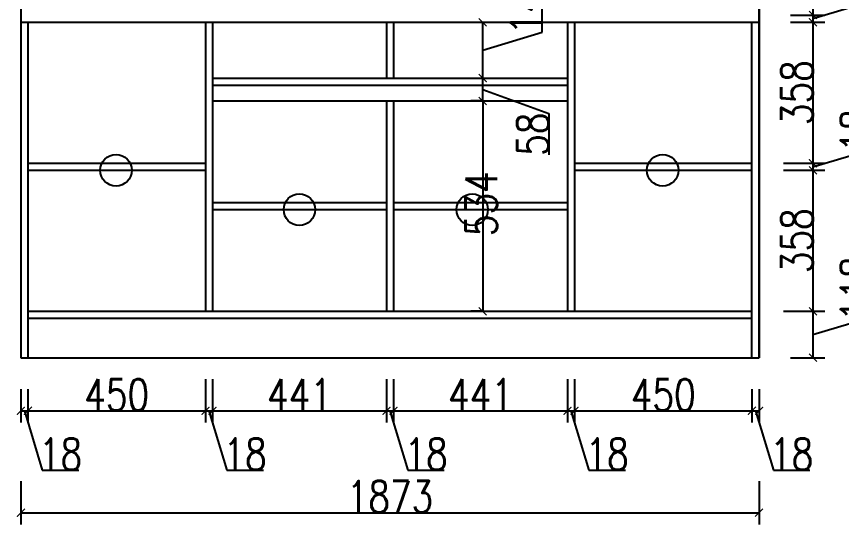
# Model space of a CAD drawing. Header units: millimetres. Extents: x 3255186 to 3429179, y -984851 to -941485.
# Drawn here: x 3261891 to 3263984, y -950126 to -948835 of the extents above; entities that cross this region are included whole.
import ezdxf

# ---------------------------------------------------------------- set-up
doc = ezdxf.new("R2010")
doc.units = ezdxf.units.MM
doc.header["$PDMODE"] = 35
doc.styles.add('DIM_FONT', font='SIMPLEX.shx', dxfattribs={"width": 0.8})
doc.dimstyles.new('ISO-25', dxfattribs={"dimtxt": 80, "dimasz": 20, "dimexe": 30, "dimexo": 80, "dimtad": 1, "dimdec": 0, "dimtxsty": 'DIM_FONT', "dimblk": 'ARCHTICK', "dimcen": 2.5, "dimadec": 0, "dimazin": 0, "dimtfac": 1, "dimtdec": 0, "dimtmove": 1, "dimatfit": 3, "dimfxl": 80, "dimfxlon": 1, "dimarcsym": 0})

# ---------------------------------------------------------------- blocks, each defined once
blk = doc.blocks.new('_ArchTick')
at = {"color": 0, "linetype": 'ByBlock', "const_width": 0.15}
blk.add_lwpolyline([(-0.5, -0.5), (0.5, 0.5)], dxfattribs=at)
blk = doc.blocks.new('*D277')
at = {"color": 0, "lineweight": -2, "ltscale": 5}
for p, q in [((3263837.1, -948432.2), (3263941.9, -948432.2)), ((3263911.9, -948432.2), (3263911.9, -948831.9)), ((3263855.1, -948831.9), (3263941.9, -948831.9))]:
    blk.add_line(p, q, dxfattribs=at)
at = {"layer": 'Defpoints', "color": 0, "ltscale": 5}
for p in [(3263757.1, -948432.2), (3263775.1, -948831.9), (3263911.9, -948831.9)]:
    blk.add_point(p, dxfattribs=at)
at = {"color": 0, "lineweight": -2, "ltscale": 5, "xscale": 20, "yscale": 20, "zscale": 20}
for p, rotation in [((3263911.9, -948432.2), 90), ((3263911.9, -948831.9), 270)]:
    blk.add_blockref('_ArchTick', p, dxfattribs=dict(at, rotation=rotation))
at = {"color": 0, "ltscale": 5, "insert": (3263871.3, -948632), "char_height": 80, "attachment_point": 5, "rotation": 90, "style": 'DIM_FONT'}
blk.add_mtext('400', dxfattribs=at)
blk = doc.blocks.new('*D281')
at = {"color": 0, "lineweight": -2, "ltscale": 5}
for p, q in [((3264062.9, -948795.6), (3264062.9, -948702.9)), ((3263911.9, -948840.9), (3264062.9, -948795.6)), ((3263855.1, -948831.9), (3263941.9, -948831.9)), ((3263855.1, -948849.9), (3263941.9, -948849.9)), ((3263911.9, -948831.9), (3263911.9, -948849.9))]:
    blk.add_line(p, q, dxfattribs=at)
at = {"layer": 'Defpoints', "color": 0, "ltscale": 5}
for p in [(3263775.1, -948831.9), (3263775.1, -948849.9), (3263911.9, -948849.9)]:
    blk.add_point(p, dxfattribs=at)
at = {"color": 0, "lineweight": -2, "ltscale": 5, "xscale": 20, "yscale": 20, "zscale": 20}
for p, rotation in [((3263911.9, -948831.9), 90), ((3263911.9, -948849.9), 270)]:
    blk.add_blockref('_ArchTick', p, dxfattribs=dict(at, rotation=rotation))
at = {"color": 0, "ltscale": 5, "insert": (3264022.2, -948749.3), "char_height": 80, "attachment_point": 5, "rotation": 90, "style": 'DIM_FONT'}
blk.add_mtext('18', dxfattribs=at)
blk = doc.blocks.new('*D282')
at = {"color": 0, "lineweight": -2, "ltscale": 5}
for p, q in [((3263855.1, -948849.9), (3263941.9, -948849.9)), ((3263911.9, -948849.9), (3263911.9, -949207.9)), ((3263837.1, -949207.9), (3263941.9, -949207.9))]:
    blk.add_line(p, q, dxfattribs=at)
at = {"layer": 'Defpoints', "color": 0, "ltscale": 5}
for p in [(3263775.1, -948849.9), (3263757.1, -949207.9), (3263911.9, -949207.9)]:
    blk.add_point(p, dxfattribs=at)
at = {"color": 0, "lineweight": -2, "ltscale": 5, "xscale": 20, "yscale": 20, "zscale": 20}
for p, rotation in [((3263911.9, -948849.9), 90), ((3263911.9, -949207.9), 270)]:
    blk.add_blockref('_ArchTick', p, dxfattribs=dict(at, rotation=rotation))
at = {"color": 0, "ltscale": 5, "insert": (3263871.3, -949028.9), "char_height": 80, "attachment_point": 5, "rotation": 90, "style": 'DIM_FONT'}
blk.add_mtext('358', dxfattribs=at)
blk = doc.blocks.new('*D283')
at = {"color": 0, "lineweight": -2, "ltscale": 5}
for p, q in [((3264062.9, -949171.6), (3264062.9, -949078.9)), ((3263911.9, -949216.9), (3264062.9, -949171.6)), ((3263837.1, -949207.9), (3263941.9, -949207.9)), ((3263837.1, -949225.9), (3263941.9, -949225.9)), ((3263911.9, -949207.9), (3263911.9, -949225.9))]:
    blk.add_line(p, q, dxfattribs=at)
at = {"layer": 'Defpoints', "color": 0, "ltscale": 5}
for p in [(3263757.1, -949207.9), (3263757.1, -949225.9), (3263911.9, -949225.9)]:
    blk.add_point(p, dxfattribs=at)
at = {"color": 0, "lineweight": -2, "ltscale": 5, "xscale": 20, "yscale": 20, "zscale": 20}
for p, rotation in [((3263911.9, -949207.9), 90), ((3263911.9, -949225.9), 270)]:
    blk.add_blockref('_ArchTick', p, dxfattribs=dict(at, rotation=rotation))
at = {"color": 0, "ltscale": 5, "insert": (3264022.2, -949125.3), "char_height": 80, "attachment_point": 5, "rotation": 90, "style": 'DIM_FONT'}
blk.add_mtext('18', dxfattribs=at)
blk = doc.blocks.new('*D284')
at = {"color": 0, "lineweight": -2, "ltscale": 5}
for p, q in [((3263837.1, -949225.9), (3263941.9, -949225.9)), ((3263911.9, -949225.9), (3263911.9, -949583.9)), ((3263837.1, -949583.9), (3263941.9, -949583.9))]:
    blk.add_line(p, q, dxfattribs=at)
at = {"layer": 'Defpoints', "color": 0, "ltscale": 5}
for p in [(3263757.1, -949225.9), (3263757.1, -949583.9), (3263911.9, -949583.9)]:
    blk.add_point(p, dxfattribs=at)
at = {"color": 0, "lineweight": -2, "ltscale": 5, "xscale": 20, "yscale": 20, "zscale": 20}
for p, rotation in [((3263911.9, -949225.9), 90), ((3263911.9, -949583.9), 270)]:
    blk.add_blockref('_ArchTick', p, dxfattribs=dict(at, rotation=rotation))
at = {"color": 0, "ltscale": 5, "insert": (3263871.3, -949404.9), "char_height": 80, "attachment_point": 5, "rotation": 90, "style": 'DIM_FONT'}
blk.add_mtext('358', dxfattribs=at)
blk = doc.blocks.new('*D285')
at = {"color": 0, "lineweight": -2, "ltscale": 5}
for p, q in [((3264062.9, -949597.6), (3264062.9, -949456.2)), ((3263837.1, -949583.9), (3263941.9, -949583.9)), ((3263911.9, -949583.9), (3263911.9, -949701.9)), ((3263911.9, -949642.9), (3264062.9, -949597.6)), ((3263855.1, -949701.9), (3263941.9, -949701.9))]:
    blk.add_line(p, q, dxfattribs=at)
at = {"layer": 'Defpoints', "color": 0, "ltscale": 5}
for p in [(3263757.1, -949583.9), (3263775.1, -949701.9), (3263911.9, -949701.9)]:
    blk.add_point(p, dxfattribs=at)
at = {"color": 0, "lineweight": -2, "ltscale": 5, "xscale": 20, "yscale": 20, "zscale": 20}
for p, rotation in [((3263911.9, -949583.9), 90), ((3263911.9, -949701.9), 270)]:
    blk.add_blockref('_ArchTick', p, dxfattribs=dict(at, rotation=rotation))
at = {"color": 0, "ltscale": 5, "insert": (3264022.2, -949526.9), "char_height": 80, "attachment_point": 5, "rotation": 90, "style": 'DIM_FONT'}
blk.add_mtext('118', dxfattribs=at)
blk = doc.blocks.new('*D286')
at = {"color": 0, "lineweight": -2, "ltscale": 5}
for p, q in [((3264114.5, -947325.9), (3264224.5, -947325.9)), ((3264194.5, -949701.9), (3264194.5, -947325.9)), ((3264114.5, -949701.9), (3264224.5, -949701.9))]:
    blk.add_line(p, q, dxfattribs=at)
at = {"layer": 'Defpoints', "color": 0, "ltscale": 5}
for p in [(3263775.1, -947325.9), (3264194.5, -947325.9), (3263775.1, -949701.9)]:
    blk.add_point(p, dxfattribs=at)
at = {"color": 0, "lineweight": -2, "ltscale": 5, "xscale": 20, "yscale": 20, "zscale": 20}
for p, rotation in [((3264194.5, -947325.9), 90), ((3264194.5, -949701.9), 270)]:
    blk.add_blockref('_ArchTick', p, dxfattribs=dict(at, rotation=rotation))
at = {"color": 0, "ltscale": 5, "insert": (3264153.8, -948513.9), "char_height": 80, "attachment_point": 5, "rotation": 90, "style": 'DIM_FONT'}
blk.add_mtext('2376', dxfattribs=at)
blk = doc.blocks.new('*D291')
at = {"color": 0, "lineweight": -2, "ltscale": 5}
for p, q in [((3261902.1, -949781.9), (3261902.1, -949866.7)), ((3261920.1, -949781.9), (3261920.1, -949866.7)), ((3261902.1, -949836.7), (3261920.1, -949836.7)), ((3261911.1, -949836.7), (3261956.3, -949987.6)), ((3261956.3, -949987.6), (3262049, -949987.6))]:
    blk.add_line(p, q, dxfattribs=at)
at = {"layer": 'Defpoints', "color": 0, "ltscale": 5}
for p in [(3261902.1, -949701.9), (3261920.1, -949701.9), (3261920.1, -949836.7)]:
    blk.add_point(p, dxfattribs=at)
at = {"color": 0, "lineweight": -2, "ltscale": 5, "xscale": 20, "yscale": 20, "zscale": 20, "rotation": 180}
blk.add_blockref('_ArchTick', (3261902.1, -949836.7), dxfattribs=at)
at = {"color": 0, "lineweight": -2, "ltscale": 5, "xscale": 20, "yscale": 20, "zscale": 20}
blk.add_blockref('_ArchTick', (3261920.1, -949836.7), dxfattribs=at)
at = {"color": 0, "ltscale": 5, "insert": (3262002.7, -949947), "char_height": 80, "attachment_point": 5, "style": 'DIM_FONT'}
blk.add_mtext('18', dxfattribs=at)
blk = doc.blocks.new('*D292')
at = {"color": 0, "lineweight": -2, "ltscale": 5}
for p, q in [((3262370.3, -949756.7), (3262370.3, -949866.7)), ((3261920.1, -949781.9), (3261920.1, -949866.7)), ((3261920.1, -949836.7), (3262370.3, -949836.7))]:
    blk.add_line(p, q, dxfattribs=at)
at = {"layer": 'Defpoints', "color": 0, "ltscale": 5}
for p in [(3262370.3, -949583.9), (3261920.1, -949701.9), (3262370.3, -949836.7)]:
    blk.add_point(p, dxfattribs=at)
at = {"color": 0, "lineweight": -2, "ltscale": 5, "xscale": 20, "yscale": 20, "zscale": 20, "rotation": 180}
blk.add_blockref('_ArchTick', (3261920.1, -949836.7), dxfattribs=at)
at = {"color": 0, "lineweight": -2, "ltscale": 5, "xscale": 20, "yscale": 20, "zscale": 20}
blk.add_blockref('_ArchTick', (3262370.3, -949836.7), dxfattribs=at)
at = {"color": 0, "ltscale": 5, "insert": (3262145.2, -949796.1), "char_height": 80, "attachment_point": 5, "style": 'DIM_FONT'}
blk.add_mtext('450', dxfattribs=at)
blk = doc.blocks.new('*D293')
at = {"color": 0, "lineweight": -2, "ltscale": 5}
for p, q in [((3262370.3, -949756.7), (3262370.3, -949866.7)), ((3262388.3, -949756.7), (3262388.3, -949866.7)), ((3262370.3, -949836.7), (3262388.3, -949836.7)), ((3262379.3, -949836.7), (3262424.6, -949987.6)), ((3262424.6, -949987.6), (3262517.3, -949987.6))]:
    blk.add_line(p, q, dxfattribs=at)
at = {"layer": 'Defpoints', "color": 0, "ltscale": 5}
for p in [(3262370.3, -949583.9), (3262388.3, -949583.9), (3262388.3, -949836.7)]:
    blk.add_point(p, dxfattribs=at)
at = {"color": 0, "lineweight": -2, "ltscale": 5, "xscale": 20, "yscale": 20, "zscale": 20, "rotation": 180}
blk.add_blockref('_ArchTick', (3262370.3, -949836.7), dxfattribs=at)
at = {"color": 0, "lineweight": -2, "ltscale": 5, "xscale": 20, "yscale": 20, "zscale": 20}
blk.add_blockref('_ArchTick', (3262388.3, -949836.7), dxfattribs=at)
at = {"color": 0, "ltscale": 5, "insert": (3262470.9, -949947), "char_height": 80, "attachment_point": 5, "style": 'DIM_FONT'}
blk.add_mtext('18', dxfattribs=at)
blk = doc.blocks.new('*D294')
at = {"color": 0, "lineweight": -2, "ltscale": 5}
for p, q in [((3262388.3, -949756.7), (3262388.3, -949866.7)), ((3262829.6, -949756.7), (3262829.6, -949866.7)), ((3262388.3, -949836.7), (3262829.6, -949836.7))]:
    blk.add_line(p, q, dxfattribs=at)
at = {"layer": 'Defpoints', "color": 0, "ltscale": 5}
for p in [(3262388.3, -949583.9), (3262829.6, -949583.9), (3262829.6, -949836.7)]:
    blk.add_point(p, dxfattribs=at)
at = {"color": 0, "lineweight": -2, "ltscale": 5, "xscale": 20, "yscale": 20, "zscale": 20, "rotation": 180}
blk.add_blockref('_ArchTick', (3262388.3, -949836.7), dxfattribs=at)
at = {"color": 0, "lineweight": -2, "ltscale": 5, "xscale": 20, "yscale": 20, "zscale": 20}
blk.add_blockref('_ArchTick', (3262829.6, -949836.7), dxfattribs=at)
at = {"color": 0, "ltscale": 5, "insert": (3262608.9, -949796.1), "char_height": 80, "attachment_point": 5, "style": 'DIM_FONT'}
blk.add_mtext('441', dxfattribs=at)
blk = doc.blocks.new('*D295')
at = {"color": 0, "lineweight": -2, "ltscale": 5}
for p, q in [((3262829.6, -949756.7), (3262829.6, -949866.7)), ((3262847.6, -949756.7), (3262847.6, -949866.7)), ((3262829.6, -949836.7), (3262847.6, -949836.7)), ((3262838.6, -949836.7), (3262883.8, -949987.6)), ((3262883.8, -949987.6), (3262976.5, -949987.6))]:
    blk.add_line(p, q, dxfattribs=at)
at = {"layer": 'Defpoints', "color": 0, "ltscale": 5}
for p in [(3262829.6, -949583.9), (3262847.6, -949583.9), (3262847.6, -949836.7)]:
    blk.add_point(p, dxfattribs=at)
at = {"color": 0, "lineweight": -2, "ltscale": 5, "xscale": 20, "yscale": 20, "zscale": 20, "rotation": 180}
blk.add_blockref('_ArchTick', (3262829.6, -949836.7), dxfattribs=at)
at = {"color": 0, "lineweight": -2, "ltscale": 5, "xscale": 20, "yscale": 20, "zscale": 20}
blk.add_blockref('_ArchTick', (3262847.6, -949836.7), dxfattribs=at)
at = {"color": 0, "ltscale": 5, "insert": (3262930.2, -949947), "char_height": 80, "attachment_point": 5, "style": 'DIM_FONT'}
blk.add_mtext('18', dxfattribs=at)
blk = doc.blocks.new('*D296')
at = {"color": 0, "lineweight": -2, "ltscale": 5}
for p, q in [((3262847.6, -949756.7), (3262847.6, -949866.7)), ((3263288.8, -949756.7), (3263288.8, -949866.7)), ((3262847.6, -949836.7), (3263288.8, -949836.7))]:
    blk.add_line(p, q, dxfattribs=at)
at = {"layer": 'Defpoints', "color": 0, "ltscale": 5}
for p in [(3262847.6, -949583.9), (3263288.8, -949583.9), (3263288.8, -949836.7)]:
    blk.add_point(p, dxfattribs=at)
at = {"color": 0, "lineweight": -2, "ltscale": 5, "xscale": 20, "yscale": 20, "zscale": 20, "rotation": 180}
blk.add_blockref('_ArchTick', (3262847.6, -949836.7), dxfattribs=at)
at = {"color": 0, "lineweight": -2, "ltscale": 5, "xscale": 20, "yscale": 20, "zscale": 20}
blk.add_blockref('_ArchTick', (3263288.8, -949836.7), dxfattribs=at)
at = {"color": 0, "ltscale": 5, "insert": (3263068.2, -949796.1), "char_height": 80, "attachment_point": 5, "style": 'DIM_FONT'}
blk.add_mtext('441', dxfattribs=at)
blk = doc.blocks.new('*D297')
at = {"color": 0, "lineweight": -2, "ltscale": 5}
for p, q in [((3263288.8, -949756.7), (3263288.8, -949866.7)), ((3263306.8, -949756.7), (3263306.8, -949866.7)), ((3263288.8, -949836.7), (3263306.8, -949836.7)), ((3263297.8, -949836.7), (3263343.1, -949987.6)), ((3263343.1, -949987.6), (3263435.8, -949987.6))]:
    blk.add_line(p, q, dxfattribs=at)
at = {"layer": 'Defpoints', "color": 0, "ltscale": 5}
for p in [(3263288.8, -949583.9), (3263306.8, -949583.9), (3263306.8, -949836.7)]:
    blk.add_point(p, dxfattribs=at)
at = {"color": 0, "lineweight": -2, "ltscale": 5, "xscale": 20, "yscale": 20, "zscale": 20, "rotation": 180}
blk.add_blockref('_ArchTick', (3263288.8, -949836.7), dxfattribs=at)
at = {"color": 0, "lineweight": -2, "ltscale": 5, "xscale": 20, "yscale": 20, "zscale": 20}
blk.add_blockref('_ArchTick', (3263306.8, -949836.7), dxfattribs=at)
at = {"color": 0, "ltscale": 5, "insert": (3263389.4, -949947), "char_height": 80, "attachment_point": 5, "style": 'DIM_FONT'}
blk.add_mtext('18', dxfattribs=at)
blk = doc.blocks.new('*D298')
at = {"color": 0, "lineweight": -2, "ltscale": 5}
for p, q in [((3263306.8, -949756.7), (3263306.8, -949866.7)), ((3263757.1, -949781.9), (3263757.1, -949866.7)), ((3263306.8, -949836.7), (3263757.1, -949836.7))]:
    blk.add_line(p, q, dxfattribs=at)
at = {"layer": 'Defpoints', "color": 0, "ltscale": 5}
for p in [(3263306.8, -949583.9), (3263757.1, -949701.9), (3263757.1, -949836.7)]:
    blk.add_point(p, dxfattribs=at)
at = {"color": 0, "lineweight": -2, "ltscale": 5, "xscale": 20, "yscale": 20, "zscale": 20, "rotation": 180}
blk.add_blockref('_ArchTick', (3263306.8, -949836.7), dxfattribs=at)
at = {"color": 0, "lineweight": -2, "ltscale": 5, "xscale": 20, "yscale": 20, "zscale": 20}
blk.add_blockref('_ArchTick', (3263757.1, -949836.7), dxfattribs=at)
at = {"color": 0, "ltscale": 5, "insert": (3263531.9, -949796.1), "char_height": 80, "attachment_point": 5, "style": 'DIM_FONT'}
blk.add_mtext('450', dxfattribs=at)
blk = doc.blocks.new('*D299')
at = {"color": 0, "lineweight": -2, "ltscale": 5}
for p, q in [((3263757.1, -949781.9), (3263757.1, -949866.7)), ((3263775.1, -949781.9), (3263775.1, -949866.7)), ((3263757.1, -949836.7), (3263775.1, -949836.7)), ((3263766.1, -949836.7), (3263811.3, -949987.6)), ((3263811.3, -949987.6), (3263904, -949987.6))]:
    blk.add_line(p, q, dxfattribs=at)
at = {"layer": 'Defpoints', "color": 0, "ltscale": 5}
for p in [(3263757.1, -949701.9), (3263775.1, -949701.9), (3263775.1, -949836.7)]:
    blk.add_point(p, dxfattribs=at)
at = {"color": 0, "lineweight": -2, "ltscale": 5, "xscale": 20, "yscale": 20, "zscale": 20, "rotation": 180}
blk.add_blockref('_ArchTick', (3263757.1, -949836.7), dxfattribs=at)
at = {"color": 0, "lineweight": -2, "ltscale": 5, "xscale": 20, "yscale": 20, "zscale": 20}
blk.add_blockref('_ArchTick', (3263775.1, -949836.7), dxfattribs=at)
at = {"color": 0, "ltscale": 5, "insert": (3263857.7, -949947), "char_height": 80, "attachment_point": 5, "style": 'DIM_FONT'}
blk.add_mtext('18', dxfattribs=at)
blk = doc.blocks.new('*D300')
at = {"color": 0, "lineweight": -2, "ltscale": 5}
for p, q in [((3261902.1, -950015.5), (3261902.1, -950125.5)), ((3263775.1, -950015.5), (3263775.1, -950125.5)), ((3261902.1, -950095.5), (3263775.1, -950095.5))]:
    blk.add_line(p, q, dxfattribs=at)
at = {"layer": 'Defpoints', "color": 0, "ltscale": 5}
for p in [(3261902.1, -949701.9), (3263775.1, -949701.9), (3263775.1, -950095.5)]:
    blk.add_point(p, dxfattribs=at)
at = {"color": 0, "lineweight": -2, "ltscale": 5, "xscale": 20, "yscale": 20, "zscale": 20, "rotation": 180}
blk.add_blockref('_ArchTick', (3261902.1, -950095.5), dxfattribs=at)
at = {"color": 0, "lineweight": -2, "ltscale": 5, "xscale": 20, "yscale": 20, "zscale": 20}
blk.add_blockref('_ArchTick', (3263775.1, -950095.5), dxfattribs=at)
at = {"color": 0, "ltscale": 5, "insert": (3262838.6, -950054.9), "char_height": 80, "attachment_point": 5, "style": 'DIM_FONT'}
blk.add_mtext('1873', dxfattribs=at)
blk = doc.blocks.new('*D301')
at = {"color": 0, "lineweight": -2, "ltscale": 5}
for p, q in [((3263224.7, -948875.6), (3263224.7, -948722)), ((3263073.8, -948849.9), (3263103.8, -948849.9)), ((3263073.8, -948991.9), (3263073.8, -948849.9)), ((3263073.8, -948920.9), (3263224.7, -948875.6)), ((3263073.8, -948991.9), (3263103.8, -948991.9))]:
    blk.add_line(p, q, dxfattribs=at)
at = {"layer": 'Defpoints', "color": 0, "ltscale": 5}
for p in [(3263057, -948849.9), (3263073.8, -948849.9), (3263057, -948991.9)]:
    blk.add_point(p, dxfattribs=at)
at = {"color": 0, "lineweight": -2, "ltscale": 5, "xscale": 20, "yscale": 20, "zscale": 20}
for p, rotation in [((3263073.8, -948849.9), 90), ((3263073.8, -948991.9), 270)]:
    blk.add_blockref('_ArchTick', p, dxfattribs=dict(at, rotation=rotation))
at = {"color": 0, "ltscale": 5, "insert": (3263184.1, -948798.8), "char_height": 80, "attachment_point": 5, "rotation": 90, "style": 'DIM_FONT'}
blk.add_mtext('142', dxfattribs=at)
blk = doc.blocks.new('*D302')
at = {"color": 0, "lineweight": -2, "ltscale": 5}
for p, q in [((3263073.8, -949049.9), (3263043.8, -949049.9)), ((3263073.8, -949049.9), (3263073.8, -949583.9)), ((3263073.8, -949583.9), (3263043.8, -949583.9))]:
    blk.add_line(p, q, dxfattribs=at)
at = {"layer": 'Defpoints', "color": 0, "ltscale": 5}
for p in [(3263143.3, -949049.9), (3263073.8, -949583.9), (3263149.4, -949583.9)]:
    blk.add_point(p, dxfattribs=at)
at = {"color": 0, "lineweight": -2, "ltscale": 5, "xscale": 20, "yscale": 20, "zscale": 20}
for p, rotation in [((3263073.8, -949049.9), 90), ((3263073.8, -949583.9), 270)]:
    blk.add_blockref('_ArchTick', p, dxfattribs=dict(at, rotation=rotation))
at = {"color": 0, "ltscale": 5, "insert": (3263070.3, -949310.9), "char_height": 80, "attachment_point": 5, "rotation": 90, "style": 'DIM_FONT'}
blk.add_mtext('534', dxfattribs=at)
blk = doc.blocks.new('*D488')
at = {"color": 0, "lineweight": -2, "ltscale": 5}
for p, q in [((3263073.8, -948991.9), (3263103.8, -948991.9)), ((3263073.8, -949049.9), (3263073.8, -948991.9)), ((3263073.8, -949020.9), (3263241.7, -949082)), ((3263073.8, -949049.9), (3263103.8, -949049.9)), ((3263241.7, -949082), (3263241.7, -949186.9))]:
    blk.add_line(p, q, dxfattribs=at)
at = {"layer": 'Defpoints', "color": 0, "ltscale": 5}
for p in [(3262997, -948991.9), (3263073.8, -948991.9), (3262997, -949049.9)]:
    blk.add_point(p, dxfattribs=at)
at = {"color": 0, "lineweight": -2, "ltscale": 5, "xscale": 20, "yscale": 20, "zscale": 20}
for p, rotation in [((3263073.8, -948991.9), 90), ((3263073.8, -949049.9), 270)]:
    blk.add_blockref('_ArchTick', p, dxfattribs=dict(at, rotation=rotation))
at = {"color": 0, "ltscale": 5, "insert": (3263201, -949134.4), "char_height": 80, "attachment_point": 5, "rotation": 90, "style": 'DIM_FONT'}
blk.add_mtext('58', dxfattribs=at)

msp = doc.modelspace()

# ---------------------------------------------------------------- linework, layer by layer
at = {"ltscale": 5}
for p, q in [((3261902.1, -947325.9), (3261902.1, -949701.9)), ((3263775.1, -947325.9), (3263775.1, -949701.9)), ((3263288.8, -948849.9), (3263288.8, -949583.9)), ((3263306.8, -948849.9), (3263306.8, -949583.9)), ((3261902.1, -949701.9), (3263775.1, -949701.9))]:
    msp.add_line(p, q, dxfattribs=at)
at = {"color": 0, "lineweight": -3, "ltscale": 5}
for p, q in [((3261902.1, -947325.9), (3261902.1, -949701.9)), ((3263775.1, -949701.9), (3263775.1, -947325.9)), ((3261902.1, -948849.9), (3263775.1, -948849.9)), ((3261920.1, -948849.9), (3261920.1, -949701.9)), ((3262370.3, -948849.9), (3262370.3, -949583.9)), ((3262388.3, -948849.9), (3262388.3, -949583.9)), ((3262829.6, -948849.9), (3262829.6, -948991.9)), ((3262847.6, -948849.9), (3262847.6, -948991.9)), ((3263757.1, -949701.9), (3263757.1, -948849.9)), ((3262388.3, -948991.9), (3263288.8, -948991.9)), ((3262388.3, -949009.9), (3263288.8, -949009.9)), ((3262388.3, -949049.9), (3263288.8, -949049.9)), ((3262829.6, -949049.9), (3262829.6, -949583.9)), ((3262847.6, -949049.9), (3262847.6, -949583.9)), ((3261920.1, -949583.9), (3263757.1, -949583.9)), ((3261920.1, -949601.9), (3263757.1, -949601.9)), ((3261902.1, -949701.9), (3263775.1, -949701.9))]:
    msp.add_line(p, q, dxfattribs=at)
for p, q in [((3261920.1, -949207.9), (3262370.3, -949207.9)), ((3261920.1, -949225.9), (3262370.3, -949225.9)), ((3263306.8, -949207.9), (3263757.1, -949207.9)), ((3263306.8, -949225.9), (3263757.1, -949225.9)), ((3262388.3, -949307.9), (3262829.6, -949307.9)), ((3262847.6, -949307.9), (3263288.8, -949307.9)), ((3262388.3, -949325.9), (3262829.6, -949325.9)), ((3262847.6, -949325.9), (3263288.8, -949325.9))]:
    msp.add_line(p, q)
at = {"ltscale": 5}
for centre in [(3262143.6, -949225.9), (3263530.3, -949225.9), (3262608.9, -949325.9), (3263047.2, -949325.9)]:
    msp.add_circle(centre, 40, dxfattribs=at)

# ---------------------------------------------------------------- dimensions: what is measured, and where the dimension line sits
for base, p1, p2, picture, middle in [((3264194.5, -947325.9), (3263775.1, -949701.9), (3263775.1, -947325.9), '*D286', (3264153.8, -948513.9)), ((3263911.9, -948831.9), (3263757.1, -948432.2), (3263775.1, -948831.9), '*D277', (3263871.3, -948632)), ((3263911.9, -948849.9), (3263775.1, -948831.9), (3263775.1, -948849.9), '*D281', (3264022.2, -948795)), ((3263073.8, -948849.9), (3263057, -948991.9), (3263057, -948849.9), '*D301', (3263184.1, -948875)), ((3263911.9, -949207.9), (3263775.1, -948849.9), (3263757.1, -949207.9), '*D282', (3263871.3, -949028.9)), ((3263911.9, -949225.9), (3263757.1, -949207.9), (3263757.1, -949225.9), '*D283', (3264022.2, -949171)), ((3263911.9, -949583.9), (3263757.1, -949225.9), (3263757.1, -949583.9), '*D284', (3263871.3, -949404.9)), ((3263911.9, -949701.9), (3263757.1, -949583.9), (3263775.1, -949701.9), '*D285', (3264022.2, -949597))]:
    dim = msp.add_linear_dim(base=base, p1=p1, p2=p2, angle=90, dimstyle='ISO-25', dxfattribs=at)
    dim.commit()
    dim.dimension.update_dxf_attribs({"geometry": picture, "text_midpoint": middle})
for base, p1, p2, picture, middle in [((3263073.8, -948991.9), (3262997, -949049.9), (3262997, -948991.9), '*D488', (3263241.7, -949082.6)), ((3263073.8, -949583.9), (3263143.3, -949049.9), (3263149.4, -949583.9), '*D302', (3263110.9, -949310.9))]:
    dim = msp.add_linear_dim(base=base, p1=p1, p2=p2, angle=90, dimstyle='ISO-25', dxfattribs=at)
    dim.commit()
    dim.dimension.update_dxf_attribs({"geometry": picture, "text_midpoint": middle, "dimtype": 128})
for base, p1, p2, picture, middle in [((3262370.3, -949836.7), (3261920.1, -949701.9), (3262370.3, -949583.9), '*D292', (3262145.2, -949796.1)), ((3262388.3, -949836.7), (3262370.3, -949583.9), (3262388.3, -949583.9), '*D293', (3262425.2, -949947)), ((3262829.6, -949836.7), (3262388.3, -949583.9), (3262829.6, -949583.9), '*D294', (3262608.9, -949796.1)), ((3262847.6, -949836.7), (3262829.6, -949583.9), (3262847.6, -949583.9), '*D295', (3262884.5, -949947)), ((3263288.8, -949836.7), (3262847.6, -949583.9), (3263288.8, -949583.9), '*D296', (3263068.2, -949796.1)), ((3263306.8, -949836.7), (3263288.8, -949583.9), (3263306.8, -949583.9), '*D297', (3263343.7, -949947)), ((3263757.1, -949836.7), (3263306.8, -949583.9), (3263757.1, -949701.9), '*D298', (3263531.9, -949796.1)), ((3261920.1, -949836.7), (3261902.1, -949701.9), (3261920.1, -949701.9), '*D291', (3261957, -949947)), ((3263775.1, -950095.5), (3261902.1, -949701.9), (3263775.1, -949701.9), '*D300', (3262838.6, -950054.9)), ((3263775.1, -949836.7), (3263757.1, -949701.9), (3263775.1, -949701.9), '*D299', (3263812, -949947))]:
    dim = msp.add_linear_dim(base=base, p1=p1, p2=p2, dimstyle='ISO-25', dxfattribs=at)
    dim.commit()
    dim.dimension.update_dxf_attribs({"geometry": picture, "text_midpoint": middle})

doc.saveas('drawing.dxf')
